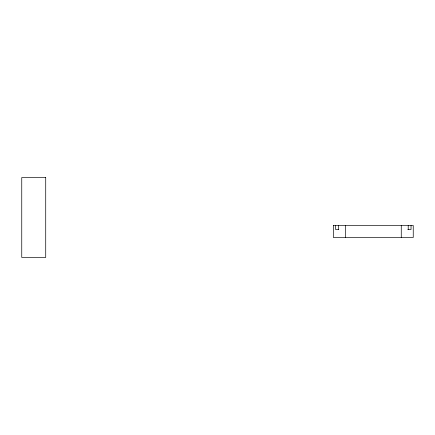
<?xml version="1.0" encoding="UTF-8"?>
<svg xmlns="http://www.w3.org/2000/svg" width="435" height="435" viewBox="0 0 435 435"><rect width="100%" height="100%" fill="white"/><g stroke="black" fill="none" stroke-linecap="round" stroke-linejoin="round"><path stroke-width="0.65" d="M333.362 225.488L413.245 225.488L413.25 237.472L333.351 237.472L333.351 225.488M338.783 229.484L335.57 229.484L335.57 225.488M407.818 229.484L411.031 229.484L411.031 225.488M408.209 225.488L408.209 229.484M401.266 225.488L401.266 237.472M345.336 225.488L345.336 237.472M338.392 225.488L338.392 229.484M45.718 177.551L21.75 177.551L21.75 257.449L45.718 257.449L45.718 177.551"/></g></svg>
